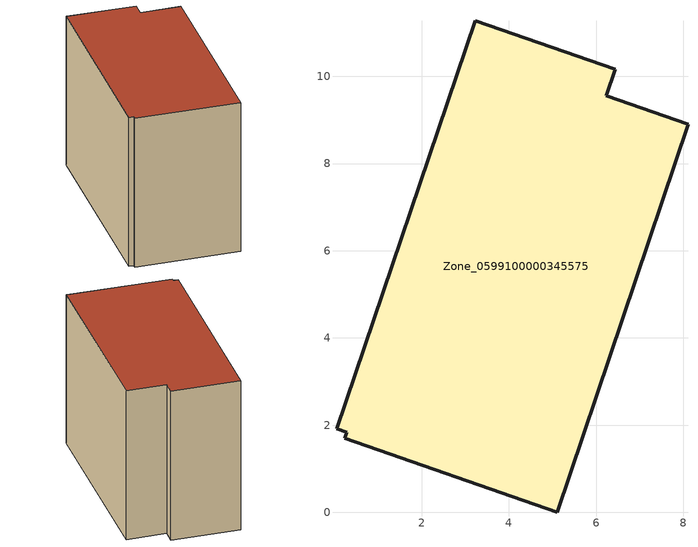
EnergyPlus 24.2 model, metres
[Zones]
Zone_0599100000345575
 floor ground (C_G): 0.28,1.84 0.05,1.92 3.23,11.28 6.44,10.16 6.23,9.55 8.11,8.9 5.11,0 0.24,1.7 z0
 wall outside (C_F): 5.11,0 8.11,8.9 6.23,9.55 6.44,10.16 3.23,11.28 0.05,1.92 0.28,1.84 0.24,1.7 5.11,0 z0:8
 roof outside (C_R): 0.28,1.84 0.24,1.7 5.11,0 8.11,8.9 6.23,9.55 6.44,10.16 3.23,11.28 0.05,1.92 z8
[BUILDING]
Pand.0599100000345575: North Axis=0; Terrain=City; Loads Convergence Tolerance Value=0.04; Temperature Convergence Tolerance Value=0.4; Solar Distribution=FullExterior; Maximum Number of Warmup Days=25; Minimum Number of Warmup Days=1
[Site:Location]
Rotterdam.The.Hague.AP_ZH_NLD Design_Conditions: Latitude=51.96; Longitude=4.45; Time Zone=1; Elevation=-4.5
[SITE:GROUNDTEMPERATURE:BUILDINGSURFACE]
18, 18, 18, 18, 18, 18, 18, 18, 18, 18, 18, 18
[MATERIAL] Thermal Absorptance=0.9; Solar Absorptance=0.7; Visible Absorptance=0.7
Name | Roughness | Thickness | Conductivity | Density | Specific Heat
G.TI.1992-2005 | MediumSmooth | 0.15 | 0.06 | 540 | 1210
F.TI.1992-2005 | Rough | 0.3 | 0.12 | 1920 | 840
R.TI.1992-2005 | MediumRough | 0.2 | 0.08 | 1500 | 1000
[CONSTRUCTION]
C_G: G.TI.1992-2005
C_F: F.TI.1992-2005
C_R: R.TI.1992-2005
[ZONE]
Zone_0599100000345575: Type=1; Multiplier=1; Ceiling Height=Autocalculate; Volume=Autocalculate; Floor Area=autocalculate; Part of Total Floor Area=Yes
[ZONEINFILTRATION:DESIGNFLOWRATE]
Infil_Zone_0599100000345575: Zone or ZoneList or Space or SpaceList=Zone_0599100000345575; Schedule=AlwaysOn; Design Flow Rate Calculation Method=Flow/Area; Flow Rate per Floor Area=0.0015; Constant Term Coefficient=1; Temperature Term Coefficient=0; Velocity Term Coefficient=0; Velocity Squared Term Coefficient=0
[HVACTEMPLATE:ZONE:IDEALLOADSAIRSYSTEM]
Zone_0599100000345575: Maximum Heating Supply Air Temperature=50; Minimum Cooling Supply Air Temperature=13; Maximum Heating Supply Air Humidity Ratio=0.0156; Minimum Cooling Supply Air Humidity Ratio=0.0077; Heating Limit=NoLimit; Cooling Limit=NoLimit; Dehumidification Control Type=ConstantSensibleHeatRatio; Cooling Sensible Heat Ratio=0.7; Dehumidification Setpoint=60; Humidification Control Type=None; Humidification Setpoint=30; Outdoor Air Method=None; Outdoor Air Flow Rate per Person=0.00944; Outdoor Air Flow Rate per Zone Floor Area=0; Outdoor Air Flow Rate per Zone=0; Demand Controlled Ventilation Type=None; Outdoor Air Economizer Type=NoEconomizer; Heat Recovery Type=None; Sensible Heat Recovery Effectiveness=0.7; Latent Heat Recovery Effectiveness=0.65
[ZONECONTROL:THERMOSTAT]
ThermostatControl_Zone_0599100000345575: Zone or ZoneList=Zone_0599100000345575; Control Type Schedule=DualSetpointControlType; Control 1=Thermostat_Zone_0599100000345575; Temperature Difference Between Cutout And Setpoint=0
[THERMOSTATSETPOINT:DUALSETPOINT]
Thermostat_Zone_0599100000345575: Heating Setpoint Temperature Schedule=HeatingSetpoint_Zone_0599100000345575; Cooling Setpoint Temperature Schedule=CoolingSetpoint_Zone_0599100000345575
[SCHEDULE:COMPACT]
HeatingSetpoint_Zone_0599100000345575: Through: 12/31, For: AllDays, Until: 24:00, 21
CoolingSetpoint_Zone_0599100000345575: Through: 12/31, For: AllDays, Until: 24:00, 24
DualSetpointControlType: Through: 12/31, For: AllDays, Until: 24:00, 4
AlwaysOn: Through: 12/31, For: AllDays, Until: 24:00, 1
